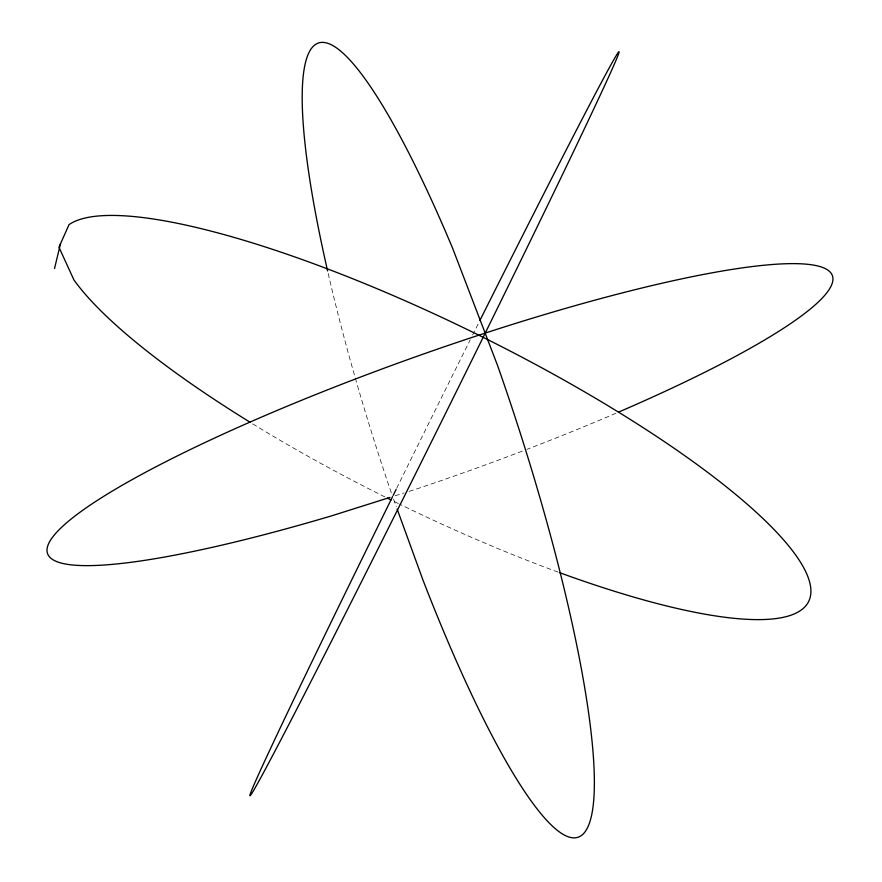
<?xml version="1.0" encoding="UTF-8"?>
<svg xmlns="http://www.w3.org/2000/svg" width="882" height="882" viewBox="0 0 882 882"><rect width="100%" height="100%" fill="white"/><g stroke="black" fill="none" stroke-linecap="round" stroke-linejoin="round"><path stroke-width="0.66" stroke-dasharray="4.41 3.31" d="M396.646 488.33L403.019 475.365A416.37 5.325 -63.6 0 1 470.216 339.846M395.136 495.772L404.011 492.972M409.094 491.362L415.433 489.367A416.359 62.666 -19.5 0 0 525.749 449.809M393.515 499.102L396.272 506.676M615.945 413.25A416.359 62.666 -19.5 0 1 527.028 449.324M391.288 492.74A417.859 70.67 71.9 0 1 327.906 272.273M472.642 334.984A416.37 5.325 -63.6 0 1 478.672 322.922M558.052 572.087A416.613 93.305 26.2 0 1 399.634 504.184M398.399 503.578A416.613 93.305 26.2 0 1 392.27 500.568M384.949 496.941A416.613 93.305 26.2 0 1 251.447 423.084"/><path stroke-width="1.32" d="M54.519 268.536L60.527 243.697M392.6 496.577L364.619 553.554A416.37 5.325 -63.6 0 0 297.631 707.485A416.37 5.325 -63.6 0 0 595.482 105.256A416.37 5.325 -63.6 0 0 479.863 320.53M393.174 495.397L396.073 489.51M389.998 497.404L331.423 515.904A416.359 62.666 -19.5 0 1 105.454 495.254A416.359 62.666 -19.5 0 1 728.907 269.914A416.359 62.666 -19.5 0 1 618.491 412.148M397.187 509.201L422.985 580.102A417.859 70.67 71.9 0 0 589.385 823.226A417.859 70.67 71.9 0 0 497.602 365.611L452.631 248.261A417.859 70.67 71.9 0 0 320.232 42.568A417.859 70.67 71.9 0 0 327.608 270.961M559.364 572.561A416.613 93.305 26.2 0 0 686.725 457.085A416.613 93.305 26.2 0 0 69.061 224.601L58.951 247.214L73.923 279.914A416.613 93.305 26.2 0 0 250.29 422.368M391.046 499.962A416.613 93.305 26.2 0 1 387.385 498.154"/></g></svg>
